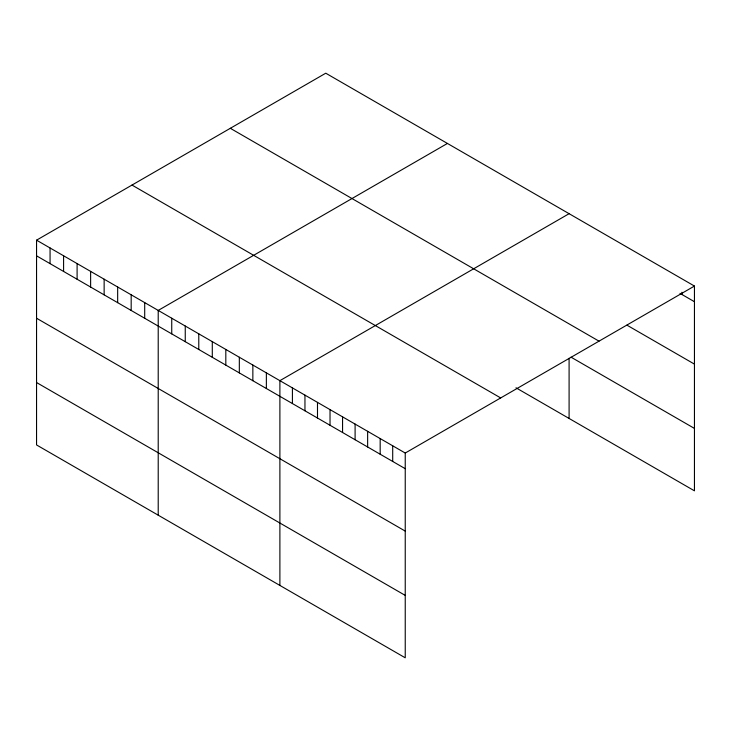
<?xml version="1.0" encoding="UTF-8"?>
<svg xmlns="http://www.w3.org/2000/svg" width="731" height="731" viewBox="0 0 731 731"><rect width="100%" height="100%" fill="white"/><g stroke="black" fill="none" stroke-linecap="round" stroke-linejoin="round"><path stroke-width="1.1" d="M36.55 240.17L405.239 453.037L405.239 657.799L36.55 444.941L36.55 240.17L325.761 73.201L694.45 286.059L694.45 490.83L515.985 387.795M447.427 143.44L158.216 310.419L158.216 515.181M569.093 213.69L279.891 380.659L279.891 585.43M405.239 453.037L694.45 286.059M679.985 293.369L694.45 301.72M626.951 325.158L694.45 364.12M230.32 128.3L599.009 341.158M571.021 357.167L694.45 428.421M131.991 185.071L500.68 397.929M36.55 255.832L405.239 468.69M36.55 318.232L405.239 531.099M36.55 382.532L405.239 595.399M681.913 292.245L681.913 294.483M569.093 358.281L569.093 418.452M392.702 445.791L392.702 461.453M380.175 438.554L380.175 454.216M367.638 431.317L367.638 446.979M355.102 424.081L355.102 439.742M342.565 416.844L342.565 432.505M330.028 409.607L330.028 425.268M317.492 402.37L317.492 418.031M304.955 395.133L304.955 410.795M292.418 387.896L292.418 403.558M266.367 372.856L266.367 388.508M252.853 365.052L252.853 380.705M239.329 357.249L239.329 372.901M225.815 349.436L225.815 365.098M212.292 341.633L212.292 357.295M198.777 333.829L198.777 349.491M185.254 326.026L185.254 341.679M171.739 318.223L171.739 333.875M144.701 302.607L144.701 318.268M131.178 294.803L131.178 310.465M117.664 287L117.664 302.661M104.14 279.196L104.14 294.849M90.626 271.393L90.626 287.045M77.102 263.589L77.102 279.242M63.588 255.777L63.588 271.439M50.064 247.973L50.064 263.635"/></g></svg>
